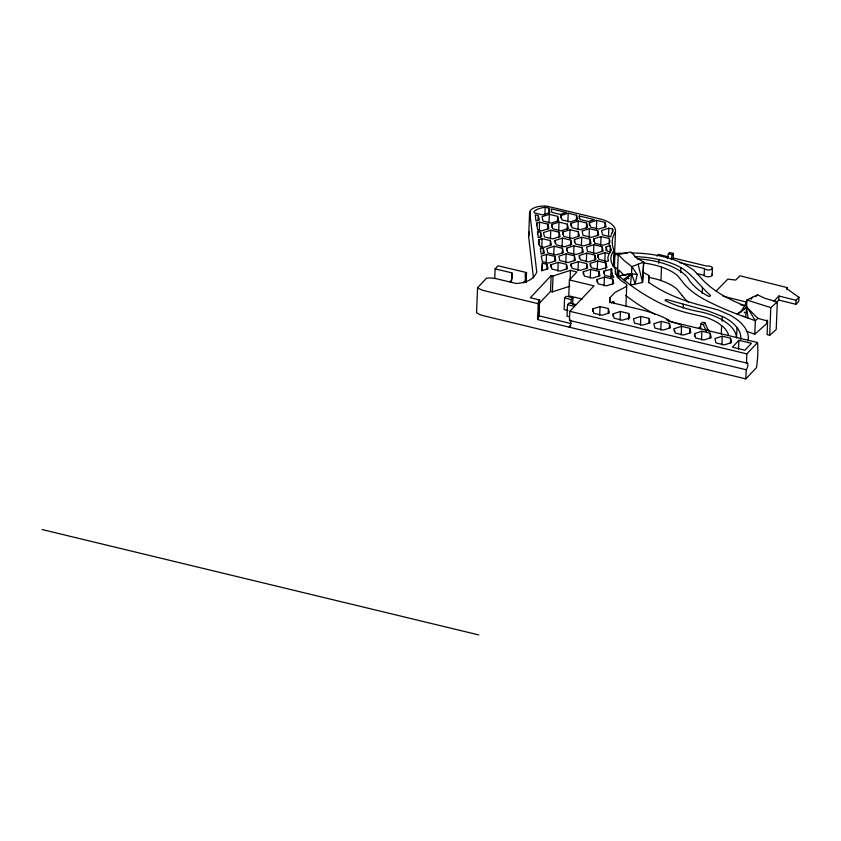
<?xml version="1.0" encoding="UTF-8"?>
<svg xmlns="http://www.w3.org/2000/svg" width="841" height="841" viewBox="0 0 841 841"><rect width="100%" height="100%" fill="white"/><g stroke="black" fill="none" stroke-linecap="round" stroke-linejoin="round"><path stroke-width="1.26" d="M743.476 316.479L737.347 314.187A234.471 112.242 2.3 0 1 704.979 299.764A102.255 48.946 2.3 0 1 682.734 282.061L677.615 275.69A50.05 23.958 2.3 0 0 665.494 268.542L660.395 266.66A50.05 23.958 2.3 0 0 642.987 262.949M615.475 231.685A78.76 37.698 2.3 0 0 614.056 250.376A50.449 24.147 2.3 0 0 615.549 268.973A39.17 18.754 2.3 0 0 624.789 283.06A6.16 2.954 2.3 0 1 625.01 287.275L614.981 292.395L609.967 297.735L609.82 302.192L641 309.698A82.786 39.632 2.3 0 1 669.247 320.326L668.5 321.125L757.52 342.539A55.254 18.586 -76.5 0 1 756.522 367.528L745.851 378.881L483.291 315.69A17.472 8.368 2.3 0 1 476.563 312.673L477.572 287.696L486.508 278.182A14.707 7.043 2.3 0 1 495.822 278.613L516.195 283.501A24.273 11.627 2.3 0 0 533.919 276.668A80.126 38.35 2.3 0 0 535.843 273.966L536.758 272.116L529.63 211.69L530.85 209.945A15.748 7.537 2.3 0 1 546.986 206.171L602.555 219.543A27.154 12.993 2.3 0 1 615.475 231.685L614.477 256.663A78.76 37.698 2.3 0 0 613.604 258.166M609.767 302.718L609.967 297.735M494.75 278.602L495.139 268.878L497.988 265.798L526.54 272.568L526.151 282.292M511.549 281.357L511.896 272.852L495.139 268.878M525.183 277.53L525.331 273.882L526.54 272.568M525.709 282.608L525.804 280.179L525.141 280.011A37.666 18.029 2.3 0 0 525.331 273.882M533.478 277.814L528.632 236.678L529.63 211.69M529.431 231.843L528.632 236.678M530.03 216.862L530.229 211.858M536.6 225.598L536.705 223.096L539.607 222.161L547.922 224.169L548.931 228.521L541.625 230.876L537.588 229.898L536.705 223.096M537.483 234.071L537.588 231.58L540.584 232.295L541.593 236.657L538.282 237.719L537.588 231.58M538.082 220.584L538.282 215.59L535.275 214.865L535.98 221.004L539.291 219.943L538.282 215.59M538.66 244.657L538.86 239.653L542.109 238.613L550.424 240.61L551.433 244.962L544.127 247.317L539.712 246.255L538.86 239.653M539.26 230.907L539.607 222.161M540.385 237.299L540.584 232.295M745.851 378.881L746.219 369.767L537.599 319.559L538.997 315.838L539.628 299.974L530.335 297.735L551.17 275.554L553.021 275.995L570.461 270.382L576.926 271.937L569.41 279.937L568.768 295.801L582.298 299.06M537.599 319.559L538.303 302.14L539.628 299.974M538.471 316.679L539.113 300.815M541.762 247.349L542.109 238.613M542.046 270.707L542.35 263.212L547.049 264.347L548.048 268.7L541.709 270.739L542.35 263.212M543.191 253.635L543.391 248.642L540.395 247.916L541.089 254.066L544.4 252.994L543.391 248.642M544.894 214.781L545.189 207.285L548.942 208.19L549.94 212.542L542.634 214.897L534.319 212.899L534.003 211.543A18.092 8.662 2.3 0 1 545.189 207.285M546.198 263.138L546.545 254.403L554.86 256.4L555.869 260.752L548.563 263.107L542.298 261.604L541.247 256.106L546.545 254.403M547.722 229.162L547.922 224.169M548.689 214.434L548.942 208.19M546.85 269.341L547.049 264.347M548.994 223.086L549.341 214.339L557.657 216.347L558.666 220.699L551.36 223.054L543.044 221.046L542.035 216.694L549.341 214.339M550.224 245.604L550.424 240.61M550.445 238.949L550.792 230.203L559.107 232.2L560.117 236.552L552.81 238.907L544.495 236.91L543.486 232.558L550.792 230.203M551.633 226.996L551.738 224.494L559.044 222.14L567.36 224.148L568.369 228.5L561.063 230.855L552.747 228.847L551.738 224.494M550.802 267.217L550.908 264.726L558.214 262.371L566.529 264.368L567.538 268.721L560.232 271.075L551.917 269.078L550.908 264.726M538.377 304.358L550.529 291.417L551.17 275.554M553.767 254.991L554.124 246.255L562.429 248.253L563.438 252.605L556.132 254.96L547.817 252.962L546.808 248.6L554.124 246.255M550.529 291.417L552.39 291.859L553.021 275.995M554.997 242.965L555.092 240.473L562.398 238.119L570.713 240.116L571.722 244.468L564.416 246.823L556.101 244.826L555.092 240.473M554.661 261.393L554.86 256.4M557.457 221.341L557.657 216.347M558.687 230.886L559.044 222.14M558.908 237.204L559.107 232.2M557.867 271.117L558.214 262.371M560.831 218.05L560.926 215.559L568.232 213.204L576.548 215.201L577.557 219.554L570.251 221.908L561.935 219.911L560.926 215.559M562.051 246.865L562.398 238.119M562.629 234.565L562.724 232.074L570.03 229.719L578.345 231.717L579.354 236.069L572.048 238.424L563.733 236.426L562.724 232.074M562.23 253.246L562.429 248.253M565.783 262.602L566.13 253.856L574.445 255.853L575.454 260.205L568.148 262.56L559.833 260.563L558.823 256.211L566.13 253.856M567.16 229.141L567.36 224.148M575.118 304.936L572.626 304.337L572.889 297.819L566.266 296.232L564.595 297.998L564.132 309.541L567.959 310.466M566.571 250.639L566.676 248.148L573.982 245.793L582.298 247.79L583.307 252.142L576.001 254.497L567.686 252.5L566.676 248.148M567.885 221.94L568.232 213.204M566.329 269.362L566.529 264.368M569.683 238.455L570.03 229.719M567.486 304.715L574.109 306.313L575.78 304.537L569.157 302.949L567.486 304.715L567.023 316.258L569.325 316.815M570.892 225.872L570.986 223.37L578.293 221.015L586.608 223.023L587.617 227.375L580.311 229.73L571.996 227.722L570.986 223.37M570.513 245.12L570.713 240.116M570.072 280.148L570.461 270.382M570.944 266.492L571.05 263.99L578.356 261.635L586.671 263.632L587.68 267.995L580.374 270.339L572.059 268.342L571.05 263.99M570.787 325.488L569.199 327.17L569.988 325.898A3.848 1.293 -76.5 0 0 570.86 321.346A3.848 1.293 -76.5 0 0 569.473 320.421L569.841 311.307L594.009 285.866L569.41 279.937M571.06 303.506L571.218 299.596L572.889 297.819M573.636 254.529L573.982 245.793M574.329 242.092L574.435 239.601L581.741 237.246L590.056 239.243L591.065 243.596L583.759 245.95L575.444 243.953L574.435 239.601M574.245 260.847L574.445 255.853M576.348 220.195L576.548 215.201M577.946 229.761L578.293 221.015M578.145 236.71L578.345 231.717M579.186 218.481L579.281 215.979L594.387 219.617L588.416 221.54L580.101 219.533L579.281 215.979M578.009 270.382L578.356 261.635M579.249 258.008L579.344 255.506L586.65 253.152L594.965 255.159L595.975 259.512L588.668 261.866L580.353 259.869L579.344 255.506M581.394 245.982L581.741 237.246M582.098 252.784L582.298 247.79M583.212 274.24L583.307 271.748L590.613 269.393L598.929 271.391L599.938 275.743L592.632 278.098L584.316 276.1L583.307 271.748M586.408 228.016L586.608 223.023M586.303 261.898L586.65 253.152M586.471 268.636L586.671 263.632M589.32 225.22L589.425 222.718L596.732 220.363L605.047 222.36L606.056 226.723L598.75 229.067L590.435 227.07L589.425 222.718M589.047 237.414L589.404 228.678L597.72 230.676L598.718 235.028L591.412 237.383L583.097 235.385L582.098 231.033L589.404 228.678M589.856 244.237L590.056 239.243M590.214 265.861L590.308 263.37L597.625 261.015L605.941 263.012L606.939 267.364L599.633 269.719L591.318 267.722L590.308 263.37M590.266 278.14L590.613 269.393M593.641 241.378L593.735 238.876L601.042 236.531L609.357 238.529L609.862 240.705L609.546 243.144L603.06 245.236L594.745 243.238L593.735 238.876M593.515 253.467L593.862 244.72L602.177 246.728L603.186 251.081L595.88 253.435L587.565 251.427L586.555 247.075L593.862 244.72M592.653 311.401L592.758 308.91L600.064 306.555L608.379 308.552L609.389 312.905L602.082 315.259L593.767 313.262L592.758 308.91M594.766 260.153L594.965 255.159M596.385 229.109L596.732 220.363M597.509 235.669L597.72 230.676M597.268 269.761L597.625 261.015M597.73 257.525L597.835 255.033L605.142 252.678L609.336 253.688A31.99 15.317 2.3 0 0 608.485 260.962L607.16 261.383L598.845 259.385L597.835 255.033M596.994 281.966L597.099 279.475L604.406 277.12L612.721 279.117L613.73 283.47L606.424 285.824L598.109 283.827L597.099 279.475M598.729 276.395L598.929 271.391M600.695 245.267L601.042 236.531M601.977 251.722L602.177 246.728M599.707 315.301L600.064 306.555M604.847 227.364L605.047 222.36M603.691 273.682L603.796 271.191L611.985 269.046A40.683 19.469 2.3 0 0 613.825 277.309L604.805 275.543L603.796 271.191M604.784 261.425L605.142 252.678M604.059 285.856L604.406 277.12M605.993 250.576L606.151 246.834L610.272 245.509A36.447 17.44 2.3 0 0 611.491 250.029A10.628 5.088 2.3 0 0 610.345 251.953L607.149 251.186L606.151 246.834M605.688 269.257L605.941 263.012M608.495 236.899L608.852 228.163L612.553 229.046A12.604 6.034 2.3 0 1 612.637 232.021L612.237 232.631A29.572 14.16 2.3 0 0 610.86 236.868L602.545 234.87L601.546 230.518L608.852 228.163M609.105 244.773L609.357 238.529M609.967 252.994L610.272 245.509M608.18 313.546L608.379 308.552M610.755 277.572L611.102 268.836M612.395 232.799L612.553 229.046M611.68 276.542L611.838 272.789M612.521 284.111L612.721 279.117M613.404 266.618L614.056 250.376M627.218 253.13L614.95 253.393L614.414 266.902L617.546 268.857M613.026 316.342L613.121 313.851L620.427 311.496L628.742 313.493L629.751 317.845L622.445 320.2L614.13 318.203L613.121 313.851M615.349 273.966L615.549 268.973M617.326 277.236L618.24 254.571L630.908 252.006L636.952 258.166L643.68 262.098L642.535 282.481L630.487 285.11L618.619 275.953L631.559 273.745L637.194 274.565L635.123 283.711L631.559 273.745L631.843 266.639L624.285 260.721L618.24 254.571M618.524 278.403L618.944 270.066L623.717 274.923M620.08 320.242L620.427 311.496M625.893 306.429L626.745 285.204M628.49 319.738L628.742 313.493M640.443 325.183L640.8 316.437L649.115 318.434L650.114 322.786L642.808 325.141L634.492 323.144L633.494 318.792L640.8 316.437M648.548 282.881L648.853 275.512L642.671 271.906M648.916 323.428L649.115 318.434M658.724 263.265L658.881 259.575M660.963 280.568L661.499 267.07M660.816 330.124L661.163 321.378L669.478 323.375L670.487 327.727L663.181 330.082L654.866 328.085L653.856 323.732L661.163 321.378M669.278 328.368L669.478 323.375M671.644 259.648L673.21 257.987L673.399 253.446L669.594 252.531L668.416 253.772L667.333 258.397M674.125 331.165L674.219 328.673L681.536 326.319L689.841 328.316L690.85 332.668L683.544 335.023L675.228 333.025L674.219 328.673M680.621 272.516L680.821 267.606M681.178 335.065L681.536 326.319M683.165 307.922L683.312 304.242M689.641 333.309L689.841 328.316M694.487 336.106L694.592 333.614L701.899 331.259L710.214 333.257L711.223 337.609L703.917 339.964L695.602 337.966L694.592 333.614M700.616 328.778L700.805 324.027L702.477 322.25L705.031 322.87L707.87 329.556L706.198 331.322L703.36 324.647L700.805 324.027M702.193 293.425L702.435 287.286M701.552 340.006L701.899 331.259M711.885 274.177A4.152 1.987 2.3 0 1 709.531 276.689A4.152 1.987 2.3 0 1 704.148 275.385L704.422 268.584L679.56 262.581M712.127 275.217L712.422 267.89M710.014 338.261L710.214 333.257M721.263 334.192L721.61 325.604M722.114 321.273L722.314 316.363M721.914 344.947L722.261 336.2L730.577 338.198L731.586 342.55L724.28 344.905L715.964 342.907L714.955 338.555L722.261 336.2M730.377 343.202L730.577 338.198M736.59 337.367L736.979 327.548M738.545 349.047L738.892 340.3L751.433 343.317L744.947 350.224L732.406 347.207L738.892 340.3M746.219 369.767A3.848 1.293 -76.5 0 0 747.891 364.752A3.848 1.293 -76.5 0 0 746.493 363.018L746.85 353.903L757.52 342.539M746.44 331.228L754.798 334.192L755.334 320.694L745.431 304.368L746.892 300.016L757.489 294.823L765.058 298.387L777.326 301.845L776.211 329.546L769.683 335.328L767.087 334.592L767.633 321.094L757.962 318.371L746.608 307.123L746.892 300.016L770.798 307.617L777.326 301.845M766.803 320.011L766.645 323.69L754.798 334.192M769.683 335.328L770.798 307.617M776.222 302.686L778.798 300.058L778.955 296.011L796.028 300.269L798.95 297.283L786.367 288.442L787.208 287.59L739.901 275.785L735.686 280.085L727.854 279.117L716.227 290.975M787.134 289.609L787.208 287.59M778.798 300.058L795.859 304.316L796.028 300.269M798.95 297.283L798.792 301.341L795.859 304.316M740.7 339.344L740.847 337.262A60.857 29.13 2.3 0 0 737.399 328.053L734.939 325.11A60.857 29.13 2.3 0 0 723.975 317.162L708.616 311.117L667.144 299.669A1.545 0.736 2.3 0 0 665.494 299.827A1.545 0.736 2.3 0 0 665.242 300.626L668.563 302.234A94.77 45.372 2.3 0 0 695.16 310.834L702.729 312.358A57.619 27.585 2.3 0 1 724.931 321.577L728.884 324.573A57.619 27.585 2.3 0 1 736.516 337.945M745.694 317.267L746.608 307.123L737.347 314.187L746.608 307.123L747.985 318.087M648.853 275.512L648.663 282.25A134.392 64.337 2.3 0 0 703.171 305.945L718.33 310.014L729.41 314.839A68.384 32.736 2.3 0 1 741.73 323.774L744.506 327.075A68.384 32.736 2.3 0 1 748.133 340.889M671.139 259.322L672.222 254.697L673.399 253.446M745.431 304.368L740.711 312.116L742.33 310.413M538.734 310.182L539.249 309.341M750.971 299.343L752.527 297.251M698.419 328.547L700.038 326.802M523.239 282.902L525.804 280.179M624.852 280.852L631.559 273.745L630.487 285.11A234.471 112.242 2.3 0 0 657.515 301.856A102.255 48.946 2.3 0 0 692.343 314.092L705.147 317.131A50.05 23.958 2.3 0 1 718.918 323.564L722.356 326.161A50.05 23.958 2.3 0 1 728.453 334.792M656.895 256.084L658.461 254.424L668.196 256.768M703.36 324.647L705.031 322.87M755.691 296.673L757.489 294.823M773.815 301.257L778.955 296.011M757.962 318.371L755.334 320.694L743.412 316.458M623.37 279.685L631.559 273.745L618.619 275.953M552.39 291.859L569.83 286.245M624.979 274.671L627.512 274.155M743.297 316.416L743.875 316.3M628.122 278.634L629.026 278.623M634.64 256.694L639.002 256.831A60.857 29.13 2.3 0 1 657.872 259.333L663.77 260.784A60.857 29.13 2.3 0 1 679.318 266.744C691.933 273.525 699.754 286.087 710.435 295.391A1.545 0.736 2.3 0 1 709.962 296.169A1.545 0.736 2.3 0 1 708.259 296.211L705.231 294.476A94.77 45.372 2.3 0 1 689.799 281.031L687.328 277.288A57.619 27.585 2.3 0 0 670.203 265.861L664.327 263.706A57.587 27.564 2.3 0 0 637.173 258.828M668.416 253.772L672.222 254.697M673.21 257.987L706.787 266.082A4.152 1.987 2.3 0 1 712.159 267.375A4.152 1.987 2.3 0 1 709.804 269.877A4.152 1.987 2.3 0 1 704.422 268.584M696.516 273.546L704.148 275.385M564.595 297.998L571.218 299.596M538.24 303.696L484.29 290.713A17.472 8.368 2.3 0 1 477.572 287.696M569.841 311.307L746.85 353.903M569.473 320.421L746.493 363.018M538.997 315.838L571.291 323.617M42.05 529.525L478.834 634.944M722.997 296.2L746.65 302.098M740.269 304.6L745.242 305.84M614.95 253.393L618.082 255.349M625.778 295.517L629.941 298.618A234.471 112.242 2.3 0 0 654.761 314.187M744.285 312.106L745 312.968M637.194 274.565L631.843 266.639L643.68 262.098L642.535 282.481L638.13 264.221M682.198 295.559L677.068 289.199A50.05 23.958 2.3 0 0 664.958 282.04L659.849 280.158A50.05 23.958 2.3 0 0 648.506 277.351M511.896 272.852A35.427 16.957 2.3 0 1 510.109 281.798M611.533 302.97A6.213 2.092 -76.5 0 1 614.435 303.58M614.487 255.506A27.154 12.993 2.3 0 1 614.477 256.663M688.495 302.382A102.255 48.946 2.3 0 1 682.198 295.559M745.031 305.819A134.392 64.337 2.3 0 1 700.753 277.688L693.688 270.098L684.679 264.379A68.384 32.736 2.3 0 0 667.207 257.682L660.584 256.053A68.384 32.736 2.3 0 0 632.117 253.025M681.609 324.994A102.255 48.946 2.3 0 1 677.93 323.88M676.721 323.501A102.255 48.946 2.3 0 1 666.345 319.706M707.155 328.989A14.791 7.075 2.3 0 1 709.741 331.533M566.256 212.479L560.285 214.402L551.969 212.405L551.149 208.852L566.256 212.479"/></g></svg>
